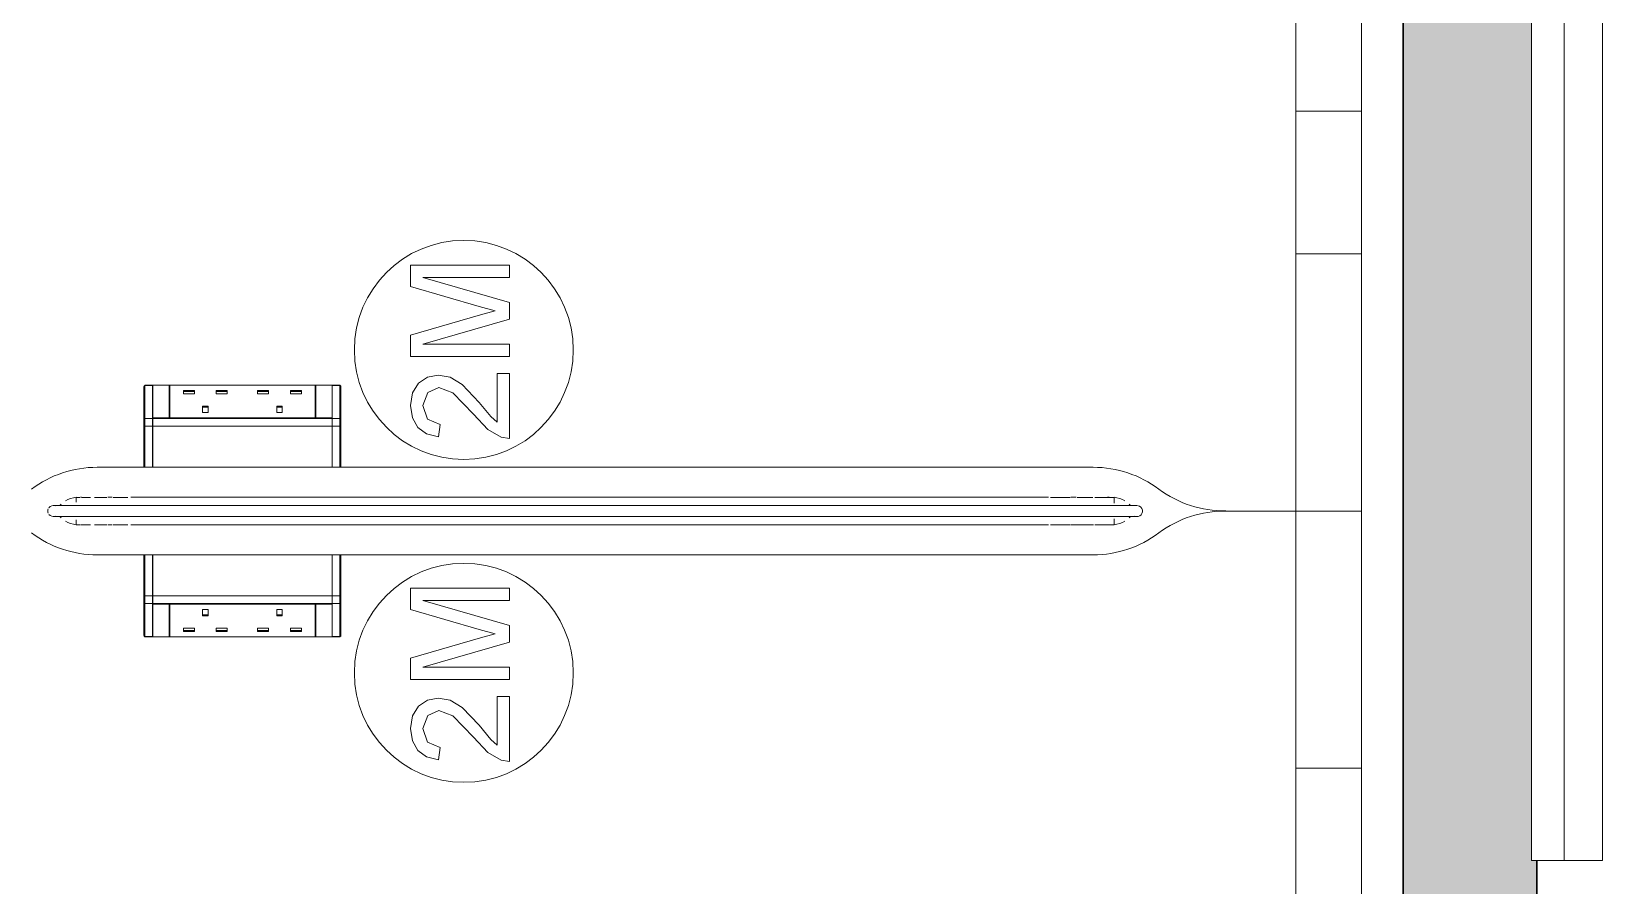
# Model space of a CAD drawing. Header units: millimetres. Extents: x 155927 to 317870, y -36033 to 97293.
# Drawn here: x 177745 to 179181, y 23986 to 24766 of the extents above; entities that cross this region are included whole.
import ezdxf

# ---------------------------------------------------------------- set-up
doc = ezdxf.new("R2010")
doc.units = ezdxf.units.MM
doc.header["$MEASUREMENT"] = 0
for name, color, linetype, lineweight in [('A-WALL', 7, 'CONTINUOUS', 9), ('A-WALL-PATT', 7, 'CONTINUOUS', 9), ('I-FURN', 8, 'CONTINUOUS', 9)]:
    doc.layers.add(name, color=color, linetype=linetype, lineweight=lineweight)

msp = doc.modelspace()

# ---------------------------------------------------------------- hatches: boundary and pattern name
at = {"layer": 'A-WALL-PATT'}
msp.add_hatch(color=256, dxfattribs=at).paths.add_polyline_path([(179120.8, 15107.6), (179120.8, 16608.8), (179085.8, 16608.8), (179085.8, 17808.8), (179120.8, 17808.8), (179120.8, 24008.8), (179115.8, 24008.8), (179115.8, 25208.8), (179120.8, 25208.8), (179120.8, 26907.6), (178998.8, 26907.6), (178998.8, 15107.6)], flags=0)

# ---------------------------------------------------------------- linework, layer by layer
at = {"layer": 'A-WALL', "lineweight": 30}
for p, q in [((178998.8, 26307.6), (178998.8, 21107.6)), ((179120.8, 17808.8), (179120.8, 24008.8))]:
    msp.add_line(p, q, dxfattribs=at)
at = {"layer": 'I-FURN'}
for p, q in [((179115.8, 24008.8), (179115.8, 25208.8)), ((179145.8, 25208.8), (179145.8, 24008.8)), ((179145.8, 25208.8), (179145.8, 24008.8)), ((179180.8, 24008.8), (179180.8, 25208.8)), ((178900.5, 24693.4), (178900.5, 25128)), ((178960.5, 25128), (178960.5, 24693.4)), ((178960.5, 24328), (178960.5, 25128)), ((178960.5, 25128), (178960.5, 24328)), ((178900.5, 25088), (178900.5, 23568)), ((178960.5, 23568), (178960.5, 25088)), ((178900.5, 24563), (178900.5, 24693.4)), ((178960.5, 24693.4), (178900.5, 24693.4)), ((178960.5, 24693.4), (178900.5, 24693.4)), ((178960.5, 24693.4), (178960.5, 24563)), ((178900.5, 24093), (178900.5, 24563)), ((178960.5, 24563), (178900.5, 24563)), ((178960.5, 24563), (178900.5, 24563)), ((178960.5, 24563), (178960.5, 24093)), ((178182.3, 24552.5), (178091.9, 24552.5)), ((178091.9, 24552.5), (178091.9, 24533.1)), ((178182.3, 24541.2), (178182.3, 24552.5)), ((178091.9, 24533.1), (178154.6, 24514.9)), ((178182.3, 24518.5), (178103.2, 24541.2)), ((178103.2, 24541.2), (178182.3, 24541.2)), ((178182.3, 24503.2), (178182.3, 24518.5)), ((178155.7, 24507.1), (178091.9, 24488.6)), ((178103.2, 24480.5), (178182.3, 24503.2)), ((178154.6, 24514.9), (178169, 24510.9)), ((178169, 24510.9), (178155.7, 24507.1)), ((178091.9, 24488.6), (178091.9, 24469.2)), ((178182.3, 24480.5), (178103.2, 24480.5)), ((178182.3, 24469.2), (178182.3, 24480.5)), ((178091.9, 24469.2), (178182.3, 24469.2)), ((178099.2, 24444.8), (178093.7, 24436)), ((178107.3, 24450.4), (178099.2, 24444.8)), ((178117.1, 24452.2), (178107.3, 24450.4)), ((178127.9, 24450.2), (178117.1, 24452.2)), ((178138.9, 24443.5), (178127.9, 24450.2)), ((178171, 24453.6), (178171, 24409.2)), ((178182.3, 24453.6), (178171, 24453.6)), ((178182.3, 24394.3), (178182.3, 24453.6)), ((177848.2, 24441.9), (177848.2, 24411.6)), ((177848.2, 24441.9), (177848.2, 24411.6)), ((177848.4, 24442.5), (177848.4, 24442.5)), ((177856.2, 24442.9), (177849.2, 24442.9)), ((177849.2, 24442.7), (177849.2, 24442.9)), ((177856.2, 24442.9), (177849.2, 24442.9)), ((177856.2, 24442.9), (177849.2, 24442.9)), ((177849.2, 24412.4), (177849.2, 24442.7)), ((177849.2, 24442.7), (177856.2, 24442.7)), ((177856.2, 24442.7), (177856.2, 24442.9)), ((177856.2, 24412.4), (177856.2, 24442.7)), ((177856.3, 24443.1), (177871.3, 24443.1)), ((177856.3, 24413.2), (177856.3, 24443.1)), ((178020.2, 24442.9), (177856.3, 24442.9)), ((177871.3, 24443.1), (177871.3, 24413.2)), ((177871.3, 24442.7), (177871.8, 24442.7)), ((177871.8, 24443.1), (178004.8, 24443.1)), ((177871.8, 24443.1), (177871.8, 24413.2)), ((177884.4, 24438), (177884.4, 24435.2)), ((177894.4, 24438), (177884.4, 24438)), ((177894.4, 24437.3), (177884.4, 24437.3)), ((177894.4, 24435.2), (177884.4, 24435.2)), ((177894.4, 24438), (177894.4, 24435.2)), ((177914.4, 24438), (177914.4, 24435.2)), ((177924.4, 24438), (177914.4, 24438)), ((177924.4, 24437.3), (177914.4, 24437.3)), ((177924.4, 24435.2), (177914.4, 24435.2)), ((177924.4, 24438), (177924.4, 24435.2)), ((177952.1, 24438), (177952.1, 24435.2)), ((177962.1, 24438), (177952.1, 24438)), ((177962.1, 24437.3), (177952.1, 24437.3)), ((177962.1, 24435.2), (177952.1, 24435.2)), ((177962.1, 24438), (177962.1, 24435.2)), ((177982.1, 24438), (177982.1, 24435.2)), ((177992.1, 24438), (177982.1, 24438)), ((177992.1, 24437.3), (177982.1, 24437.3)), ((177992.1, 24435.2), (177982.1, 24435.2)), ((177992.1, 24438), (177992.1, 24435.2)), ((178004.8, 24443.1), (178004.8, 24413.2)), ((178004.8, 24442.7), (178005.3, 24442.7)), ((178005.3, 24413.2), (178005.3, 24443.1)), ((178005.3, 24443.1), (178020.3, 24443.1)), ((178020.3, 24443.1), (178020.3, 24413.2)), ((178027.3, 24442.9), (178020.3, 24442.9)), ((178027.3, 24442.9), (178020.3, 24442.9)), ((178020.3, 24442.9), (178027.3, 24442.9)), ((178020.3, 24442.9), (178020.3, 24442.7)), ((178027.3, 24442.7), (178020.3, 24442.7)), ((178020.3, 24442.7), (178020.3, 24412.4)), ((178027.3, 24442.9), (178027.3, 24442.7)), ((178027.3, 24442.7), (178027.3, 24412.4)), ((178028.1, 24442.5), (178028.1, 24442.5)), ((178028.3, 24411.6), (178028.3, 24441.9)), ((178028.3, 24411.6), (178028.3, 24441.9)), ((178093.7, 24436), (178091.9, 24424.5)), ((178103.2, 24424.3), (178107.5, 24436.3)), ((178107.5, 24436.3), (178117.8, 24440.9)), ((178117.8, 24440.9), (178130.6, 24436)), ((178130.6, 24436), (178149.5, 24416.5)), ((178154.4, 24427.3), (178138.9, 24443.5)), ((177901.9, 24423.7), (177901.9, 24418)), ((177906.9, 24423.7), (177901.9, 24423.7)), ((177906.9, 24423), (177901.9, 24423)), ((177906.9, 24418), (177901.9, 24418)), ((177906.9, 24423.7), (177906.9, 24418)), ((177969.6, 24423.7), (177969.6, 24418)), ((177974.6, 24423.7), (177969.6, 24423.7)), ((177974.6, 24423), (177969.6, 24423)), ((177969.6, 24418), (177974.6, 24418)), ((177974.6, 24418), (177974.6, 24423.7)), ((178091.9, 24424.5), (178093.6, 24413.2)), ((178107.4, 24411.8), (178103.2, 24424.3)), ((178149.5, 24416.5), (178162.6, 24402.4)), ((178165.3, 24414.3), (178154.4, 24427.3)), ((177848.2, 24373), (177848.2, 24411.6)), ((177848.2, 24411.6), (177848.2, 24406.1)), ((177848.2, 24406.1), (177848.2, 24369)), ((177849.2, 24405.5), (177849.2, 24412.4)), ((177849.2, 24412.4), (177856.2, 24412.4)), ((177849.2, 24368), (177849.2, 24405.5)), ((177849.2, 24405.5), (177856.2, 24405.5)), ((177856.2, 24405.5), (177856.2, 24412.4)), ((177856.2, 24368), (177856.2, 24405.5)), ((177871.3, 24413.2), (177856.3, 24413.2)), ((177856.3, 24413.2), (177856.3, 24410.8)), ((177856.3, 24413), (177871.3, 24413)), ((177856.3, 24412.4), (177856.3, 24413)), ((177856.3, 24412.4), (177856.3, 24405.5)), ((178020.2, 24412.4), (177856.3, 24412.4)), ((177856.3, 24405.5), (177856.3, 24368)), ((178020.2, 24405.5), (177856.3, 24405.5)), ((178004.8, 24413.2), (177871.8, 24413.2)), ((177871.8, 24413), (178004.8, 24413)), ((178020.3, 24413.2), (178005.3, 24413.2)), ((178005.3, 24413), (178020.2, 24413)), ((178020.2, 24413), (178020.2, 24412.4)), ((178020.2, 24405.5), (178020.2, 24412.4)), ((178020.2, 24368), (178020.2, 24405.5)), ((178027.3, 24412.4), (178020.3, 24412.4)), ((178020.3, 24412.4), (178020.3, 24405.5)), ((178027.3, 24405.5), (178020.3, 24405.5)), ((178020.3, 24405.5), (178020.3, 24368)), ((178027.3, 24412.4), (178027.3, 24405.5)), ((178027.3, 24405.5), (178027.3, 24368)), ((178028.3, 24411.6), (178028.3, 24373)), ((178028.3, 24406.1), (178028.3, 24411.6)), ((178028.3, 24369), (178028.3, 24406.1)), ((178093.6, 24413.2), (178098.4, 24404.4)), ((178098.4, 24404.4), (178106.4, 24398.5)), ((178118.8, 24407), (178107.4, 24411.8)), ((178117.4, 24395.7), (178118.8, 24407)), ((178162.6, 24402.4), (178174.6, 24395.5)), ((178171, 24409.2), (178165.3, 24414.3)), ((178106.4, 24398.5), (178117.4, 24395.7)), ((178174.6, 24395.5), (178182.3, 24394.3)), ((177849.2, 24373), (177848.2, 24373)), ((177848.2, 24369), (177848.2, 24373)), ((178028.3, 24373), (178027.3, 24373)), ((178028.3, 24373), (178028.3, 24369)), ((177805.5, 24368), (177849.2, 24368)), ((177849.2, 24368), (177805.5, 24368)), ((177848.2, 24369), (177848.2, 24369)), ((177849.2, 24368), (177856.2, 24368)), ((177849.2, 24368), (177856.2, 24368)), ((177856.3, 24368), (178020.2, 24368)), ((178020.2, 24368), (177856.3, 24368)), ((178020.3, 24368), (178027.3, 24368)), ((178027.3, 24368), (178020.3, 24368)), ((178027.3, 24368), (178715.5, 24368)), ((178715.5, 24368), (178027.3, 24368)), ((177765.6, 24333), (177765.5, 24333)), ((177765.5, 24333), (177765.5, 24333)), ((177765.8, 24333), (177765.6, 24333)), ((177766.1, 24333), (177765.8, 24333)), ((177766.5, 24333), (177766.1, 24333)), ((177767.1, 24333), (177766.5, 24333)), ((177767.7, 24333), (177767.1, 24333)), ((177768.5, 24333), (177767.7, 24333)), ((177769.3, 24333), (177768.5, 24333)), ((177770.3, 24333), (177769.3, 24333)), ((177771.4, 24333), (177770.3, 24333)), ((177772.6, 24333), (177771.4, 24333)), ((177773.9, 24333), (177772.6, 24333)), ((177775.3, 24333), (177773.9, 24333)), ((177776.7, 24333), (177775.3, 24333)), ((177778.3, 24333), (177776.7, 24333)), ((177780, 24333), (177778.3, 24333)), ((177781.8, 24333), (177780, 24333)), ((177783.6, 24333), (177781.8, 24333)), ((177785.5, 24333), (177783.6, 24333)), ((177787.6, 24333), (177785.5, 24333)), ((177786.4, 24340.5), (177786.4, 24336)), ((177786.4, 24340.5), (177789.8, 24340.5)), ((177789.6, 24333), (177787.6, 24333)), ((177791.8, 24333), (177789.6, 24333)), ((177790.2, 24340.6), (177791.1, 24340.6)), ((177791.4, 24340.5), (177799.4, 24340.5)), ((177794.1, 24333), (177791.8, 24333)), ((177796.4, 24333), (177794.1, 24333)), ((177798.7, 24333), (177796.4, 24333)), ((177801.2, 24333), (177798.7, 24333)), ((177803.7, 24333), (177801.2, 24333)), ((177803, 24340.5), (177814.5, 24340.5)), ((177806.2, 24333), (177803.7, 24333)), ((177808.8, 24333), (177806.2, 24333)), ((177811.4, 24333), (177808.8, 24333)), ((177814.1, 24333), (177811.4, 24333)), ((177816.8, 24333), (177814.1, 24333)), ((177815.3, 24340.6), (177819.3, 24340.6)), ((177819.5, 24333), (177816.8, 24333)), ((177822.3, 24333), (177819.5, 24333)), ((177820.2, 24340.5), (177833.5, 24340.5)), ((177825.1, 24333), (177822.3, 24333)), ((177827.9, 24333), (177825.1, 24333)), ((177830.7, 24333), (177827.9, 24333)), ((177833.6, 24333), (177830.7, 24333)), ((177836.4, 24333), (177833.6, 24333)), ((177836.4, 24340.6), (178674.6, 24340.6)), ((178674.6, 24333), (177836.4, 24333)), ((178675.5, 24333), (178674.6, 24333)), ((178678.7, 24333), (178675.5, 24333)), ((178676.6, 24340.5), (178694.3, 24340.5)), ((178681.9, 24333), (178678.7, 24333)), ((178685.1, 24333), (178681.9, 24333)), ((178688.3, 24333), (178685.1, 24333)), ((178691.5, 24333), (178688.3, 24333)), ((178694.7, 24333), (178691.5, 24333)), ((178697.8, 24333), (178694.7, 24333)), ((178695.1, 24340.6), (178700, 24340.6)), ((178700.9, 24333), (178697.8, 24333)), ((178700.9, 24340.5), (178715.1, 24340.5)), ((178703.9, 24333), (178700.9, 24333)), ((178706.9, 24333), (178703.9, 24333)), ((178709.8, 24333), (178706.9, 24333)), ((178712.7, 24333), (178709.8, 24333)), ((178715.5, 24333), (178712.7, 24333)), ((178718.3, 24333), (178715.5, 24333)), ((178717, 24340.5), (178734.6, 24340.5)), ((178721, 24333), (178718.3, 24333)), ((178723.6, 24333), (178721, 24333)), ((178726.1, 24333), (178723.6, 24333)), ((178728.6, 24333), (178726.1, 24333)), ((178728.5, 24340.6), (178730, 24340.6)), ((178731, 24333), (178728.6, 24333)), ((178733.2, 24333), (178731, 24333)), ((178735.4, 24333), (178733.2, 24333)), ((178734.6, 24335.3), (178734.6, 24340.5)), ((178737.5, 24333), (178735.4, 24333)), ((178739.5, 24333), (178737.5, 24333)), ((178741.4, 24333), (178739.5, 24333)), ((178743.1, 24333), (178741.4, 24333)), ((178744.8, 24333), (178743.1, 24333)), ((178746.4, 24333), (178744.8, 24333)), ((178747.8, 24333), (178746.4, 24333)), ((178749.1, 24333), (178747.8, 24333)), ((178750.3, 24333), (178749.1, 24333)), ((178751.4, 24333), (178750.3, 24333)), ((178752.3, 24333), (178751.4, 24333)), ((178753.2, 24333), (178752.3, 24333)), ((178753.9, 24333), (178753.2, 24333)), ((178754.5, 24333), (178753.9, 24333)), ((178754.9, 24333), (178754.5, 24333)), ((178755.2, 24333), (178754.9, 24333)), ((178755.4, 24333), (178755.2, 24333)), ((178755.5, 24333), (178755.4, 24333)), ((177765.5, 24323), (177765.6, 24323)), ((177765.6, 24323), (177765.7, 24323)), ((177765.7, 24323), (177766, 24323)), ((177766, 24323), (177766.4, 24323)), ((177766.4, 24323), (177766.9, 24323)), ((177766.9, 24323), (177767.5, 24323)), ((177767.5, 24323), (177768.3, 24323)), ((177768.3, 24323), (177769.1, 24323)), ((177769.1, 24323), (177770, 24323)), ((177770, 24323), (177771.1, 24323)), ((177771.1, 24323), (177772.2, 24323)), ((177772.2, 24323), (177773.5, 24323)), ((177773.5, 24323), (177774.9, 24323)), ((177774.9, 24323), (177776.3, 24323)), ((177776.3, 24323), (177777.9, 24323)), ((177777.9, 24323), (177779.5, 24323)), ((177779.5, 24323), (177781.3, 24323)), ((177781.3, 24323), (177783.1, 24323)), ((177783.1, 24323), (177785, 24323)), ((177785, 24323), (177787, 24323)), ((177786.4, 24320.1), (177786.4, 24315.5)), ((177789.8, 24315.5), (177786.4, 24315.5)), ((177787, 24323), (177789.1, 24323)), ((177789.1, 24323), (177791.2, 24323)), ((177791.1, 24315.5), (177790.2, 24315.5)), ((177791.2, 24323), (177793.4, 24323)), ((177799.4, 24315.5), (177791.4, 24315.5)), ((177793.4, 24323), (177795.7, 24323)), ((177795.7, 24323), (177798.1, 24323)), ((177798.1, 24323), (177800.5, 24323)), ((177800.5, 24323), (177803, 24323)), ((177803, 24323), (177805.5, 24323)), ((177814.5, 24315.5), (177803, 24315.5)), ((177805.5, 24323), (177808.1, 24323)), ((177808.1, 24323), (177810.7, 24323)), ((177810.7, 24323), (177813.4, 24323)), ((177813.4, 24323), (177816.1, 24323)), ((177819.3, 24315.5), (177815.3, 24315.5)), ((177816.1, 24323), (177818.8, 24323)), ((177818.8, 24323), (177821.6, 24323)), ((177833.5, 24315.5), (177820.2, 24315.5)), ((177821.6, 24323), (177824.4, 24323)), ((177824.4, 24323), (177827.2, 24323)), ((177827.2, 24323), (177830, 24323)), ((177830, 24323), (177832.8, 24323)), ((177832.8, 24323), (177835.6, 24323)), ((177835.6, 24323), (177836.4, 24323)), ((177836.4, 24323), (178674.6, 24323)), ((178674.6, 24315.5), (177836.4, 24315.5)), ((178674.6, 24323), (178677.8, 24323)), ((178694.3, 24315.5), (178676.6, 24315.5)), ((178677.8, 24323), (178681, 24323)), ((178681, 24323), (178684.3, 24323)), ((178684.3, 24323), (178687.5, 24323)), ((178687.5, 24323), (178690.7, 24323)), ((178690.7, 24323), (178693.8, 24323)), ((178693.8, 24323), (178696.9, 24323)), ((178700, 24315.5), (178695.1, 24315.5)), ((178696.9, 24323), (178700, 24323)), ((178715.7, 24315.5), (178699.8, 24315.5)), ((178700, 24323), (178703.1, 24323)), ((178703.1, 24323), (178706.1, 24323)), ((178706.1, 24323), (178709, 24323)), ((178709, 24323), (178711.9, 24323)), ((178711.9, 24323), (178714.8, 24323)), ((178714.8, 24323), (178717.6, 24323)), ((178734.6, 24315.5), (178717, 24315.5)), ((178717.6, 24323), (178720.3, 24323)), ((178720.3, 24323), (178722.9, 24323)), ((178722.9, 24323), (178725.5, 24323)), ((178725.5, 24323), (178727.9, 24323)), ((178727.9, 24323), (178730.3, 24323)), ((178730, 24315.5), (178728.5, 24315.5)), ((178730.3, 24323), (178732.6, 24323)), ((178732.6, 24323), (178734.8, 24323)), ((178734.6, 24315.5), (178734.6, 24320.8)), ((178734.8, 24323), (178736.9, 24323)), ((178736.9, 24323), (178739, 24323)), ((178739, 24323), (178740.9, 24323)), ((178740.9, 24323), (178742.7, 24323)), ((178742.7, 24323), (178744.4, 24323)), ((178744.4, 24323), (178745.9, 24323)), ((178745.9, 24323), (178747.4, 24323)), ((178747.4, 24323), (178748.8, 24323)), ((178748.8, 24323), (178750, 24323)), ((178750, 24323), (178751.1, 24323)), ((178751.1, 24323), (178752.1, 24323)), ((178752.1, 24323), (178753, 24323)), ((178753, 24323), (178753.7, 24323)), ((178753.7, 24323), (178754.3, 24323)), ((178754.3, 24323), (178754.8, 24323)), ((178754.8, 24323), (178755.2, 24323)), ((178755.2, 24323), (178755.4, 24323)), ((178755.4, 24323), (178755.5, 24323)), ((178755.5, 24323), (178755.5, 24323)), ((178960.5, 24328), (178836.6, 24328)), ((178836.6, 24328), (178960.5, 24328)), ((178836.6, 24328), (178960.5, 24328)), ((178960.5, 24328), (178836.6, 24328)), ((178960.5, 23528), (178960.5, 24328)), ((178960.5, 24328), (178960.5, 23528)), ((177849.2, 24288), (177805.5, 24288)), ((177805.5, 24288), (177849.2, 24288)), ((177848.2, 24283), (177848.2, 24287)), ((177848.2, 24287), (177848.2, 24250)), ((177856.2, 24288), (177849.2, 24288)), ((177849.2, 24250.6), (177849.2, 24288)), ((177849.2, 24288), (177856.2, 24288)), ((177856.2, 24250.6), (177856.2, 24288)), ((178020.2, 24288), (177856.3, 24288)), ((177856.3, 24288), (178020.2, 24288)), ((177856.3, 24288), (177856.3, 24250.6)), ((178020.2, 24250.6), (178020.2, 24288)), ((178027.3, 24288), (178020.3, 24288)), ((178027.3, 24288), (178020.3, 24288)), ((178020.3, 24288), (178020.3, 24250.6)), ((178715.5, 24288), (178027.3, 24288)), ((178027.3, 24288), (178715.5, 24288)), ((178027.3, 24288), (178027.3, 24250.6)), ((178028.3, 24287), (178028.3, 24287)), ((178028.3, 24250), (178028.3, 24287)), ((178028.3, 24287), (178028.3, 24283)), ((177848.2, 24283), (177849.2, 24283)), ((177848.2, 24244.5), (177848.2, 24283)), ((178027.3, 24283), (178028.3, 24283)), ((178028.3, 24283), (178028.3, 24244.5)), ((178182.3, 24257.5), (178091.9, 24257.5)), ((178091.9, 24257.5), (178091.9, 24238.1)), ((178182.3, 24246.2), (178182.3, 24257.5)), ((177848.2, 24250), (177848.2, 24244.5)), ((177848.2, 24244.5), (177848.2, 24214.2)), ((177848.2, 24244.5), (177848.2, 24214.2)), ((177849.2, 24243.7), (177849.2, 24250.6)), ((177849.2, 24250.6), (177856.2, 24250.6)), ((177849.2, 24213.4), (177849.2, 24243.7)), ((177849.2, 24243.7), (177856.2, 24243.7)), ((177856.2, 24243.7), (177856.2, 24250.6)), ((177856.2, 24213.4), (177856.2, 24243.7)), ((177856.3, 24250.6), (178020.2, 24250.6)), ((177856.3, 24250.6), (177856.3, 24243.7)), ((177856.3, 24243.7), (178020.2, 24243.7)), ((177856.3, 24243), (177856.3, 24243.7)), ((177871.3, 24243), (177856.3, 24243)), ((178004.8, 24243), (177871.8, 24243)), ((178020.2, 24243), (178005.3, 24243)), ((178020.2, 24243.7), (178020.2, 24250.6)), ((178020.2, 24243.7), (178020.2, 24243)), ((178027.3, 24250.6), (178020.3, 24250.6)), ((178020.3, 24250.6), (178020.3, 24243.7)), ((178020.3, 24242.8), (178020.3, 24245.3)), ((178027.3, 24243.7), (178020.3, 24243.7)), ((178020.3, 24243.7), (178020.3, 24213.4)), ((178027.3, 24250.6), (178027.3, 24243.7)), ((178027.3, 24243.7), (178027.3, 24213.4)), ((178028.3, 24244.5), (178028.3, 24250)), ((178028.3, 24214.2), (178028.3, 24244.5)), ((178028.3, 24214.2), (178028.3, 24244.5)), ((178182.3, 24223.5), (178103.2, 24246.2)), ((178103.2, 24246.2), (178182.3, 24246.2)), ((177856.3, 24242.8), (177871.3, 24242.8)), ((177856.3, 24213), (177856.3, 24242.8)), ((177871.3, 24242.8), (177871.3, 24213)), ((177871.8, 24242.8), (178004.8, 24242.8)), ((177871.8, 24213), (177871.8, 24242.8)), ((177906.9, 24238.1), (177901.9, 24238.1)), ((177901.9, 24238.1), (177901.9, 24232.4)), ((177901.9, 24233.1), (177906.9, 24233.1)), ((177901.9, 24232.4), (177906.9, 24232.4)), ((177906.9, 24232.4), (177906.9, 24238.1)), ((177969.6, 24232.4), (177969.6, 24238.1)), ((177969.6, 24238.1), (177974.6, 24238.1)), ((177969.6, 24233.1), (177974.6, 24233.1)), ((177969.6, 24232.4), (177974.6, 24232.4)), ((177974.6, 24232.4), (177974.6, 24238.1)), ((178004.8, 24213), (178004.8, 24242.8)), ((178005.3, 24242.8), (178020.3, 24242.8)), ((178005.3, 24213), (178005.3, 24242.8)), ((178020.3, 24242.8), (178020.3, 24213)), ((178091.9, 24238.1), (178154.6, 24219.9)), ((177884.4, 24218), (177884.4, 24220.9)), ((177884.4, 24220.9), (177894.4, 24220.9)), ((177884.4, 24218.8), (177894.4, 24218.8)), ((177884.4, 24218), (177894.4, 24218)), ((177894.4, 24218), (177894.4, 24220.9)), ((177914.4, 24218), (177914.4, 24220.9)), ((177914.4, 24220.9), (177924.4, 24220.9)), ((177914.4, 24218.8), (177924.4, 24218.8)), ((177914.4, 24218), (177924.4, 24218)), ((177924.4, 24218), (177924.4, 24220.9)), ((177952.1, 24218), (177952.1, 24220.9)), ((177952.1, 24220.9), (177962.1, 24220.9)), ((177952.1, 24218.8), (177962.1, 24218.8)), ((177952.1, 24218), (177962.1, 24218)), ((177962.1, 24218), (177962.1, 24220.9)), ((177982.1, 24218), (177982.1, 24220.9)), ((177982.1, 24220.9), (177992.1, 24220.9)), ((177982.1, 24218.8), (177992.1, 24218.8)), ((177982.1, 24218), (177992.1, 24218)), ((177992.1, 24218), (177992.1, 24220.9)), ((178154.6, 24219.9), (178169, 24215.9)), ((178169, 24215.9), (178155.7, 24212.1)), ((178182.3, 24208.2), (178182.3, 24223.5)), ((177848.5, 24213.5), (177848.4, 24213.6)), ((177849.2, 24213.2), (177849.2, 24213.4)), ((177849.2, 24213.4), (177856.2, 24213.4)), ((177849.2, 24213.2), (177856.2, 24213.2)), ((177849.2, 24213.2), (177856.2, 24213.2)), ((177856.2, 24213.2), (177849.2, 24213.2)), ((177856.2, 24213.2), (177856.2, 24213.4)), ((177856.3, 24213.2), (178020.2, 24213.2)), ((177871.3, 24213), (177856.3, 24213)), ((177871.8, 24213.4), (177871.3, 24213.4)), ((178004.8, 24213), (177871.8, 24213)), ((178005.3, 24213.4), (178004.8, 24213.4)), ((178020.3, 24213), (178005.3, 24213)), ((178027.3, 24213.4), (178020.3, 24213.4)), ((178020.3, 24213.4), (178020.3, 24213.2)), ((178020.3, 24213.2), (178027.3, 24213.2)), ((178020.3, 24213.2), (178027.3, 24213.2)), ((178020.3, 24213.2), (178027.3, 24213.2)), ((178027.3, 24213.4), (178027.3, 24213.2)), ((178028.1, 24213.6), (178028.1, 24213.5)), ((178155.7, 24212.1), (178091.9, 24193.6)), ((178103.2, 24185.5), (178182.3, 24208.2)), ((178091.9, 24193.6), (178091.9, 24174.2)), ((178182.3, 24185.5), (178103.2, 24185.5)), ((178182.3, 24174.2), (178182.3, 24185.5)), ((178091.9, 24174.2), (178182.3, 24174.2)), ((178117.1, 24157.2), (178107.3, 24155.4)), ((178127.9, 24155.2), (178117.1, 24157.2)), ((178171, 24158.6), (178171, 24114.2)), ((178182.3, 24158.6), (178171, 24158.6)), ((178182.3, 24099.3), (178182.3, 24158.6)), ((178099.2, 24149.8), (178093.7, 24141)), ((178107.3, 24155.4), (178099.2, 24149.8)), ((178107.5, 24141.3), (178117.8, 24145.9)), ((178117.8, 24145.9), (178130.6, 24141)), ((178138.9, 24148.5), (178127.9, 24155.2)), ((178154.4, 24132.3), (178138.9, 24148.5)), ((178093.7, 24141), (178091.9, 24129.5)), ((178091.9, 24129.5), (178093.6, 24118.2)), ((178103.2, 24129.3), (178107.5, 24141.3)), ((178107.4, 24116.8), (178103.2, 24129.3)), ((178130.6, 24141), (178149.5, 24121.5)), ((178165.3, 24119.3), (178154.4, 24132.3)), ((178093.6, 24118.2), (178098.4, 24109.4)), ((178118.8, 24112), (178107.4, 24116.8)), ((178149.5, 24121.5), (178162.6, 24107.4)), ((178171, 24114.2), (178165.3, 24119.3)), ((178098.4, 24109.4), (178106.4, 24103.5)), ((178106.4, 24103.5), (178117.4, 24100.7)), ((178117.4, 24100.7), (178118.8, 24112)), ((178162.6, 24107.4), (178174.6, 24100.5)), ((178174.6, 24100.5), (178182.3, 24099.3)), ((178900.5, 23963), (178900.5, 24093)), ((178960.5, 24093), (178900.5, 24093)), ((178960.5, 24093), (178900.5, 24093)), ((178960.5, 24093), (178960.5, 23963)), ((179145.8, 24008.8), (179115.8, 24008.8)), ((179145.8, 24008.8), (179180.8, 24008.8))]:
    msp.add_line(p, q, dxfattribs=at)
at = {"layer": 'I-FURN', "flags": 128}
for points in [[(177848.7, 24442.7), (177848.7, 24442.7), (177848.8, 24442.8), (177848.8, 24442.8), (177848.8, 24442.8), (177848.9, 24442.8), (177848.9, 24442.8), (177848.9, 24442.8), (177849, 24442.8), (177849, 24442.9), (177849.1, 24442.9), (177849.1, 24442.9), (177849.1, 24442.9), (177849.2, 24442.9), (177849.2, 24442.9)], [(178027.3, 24442.9), (178027.4, 24442.9), (178027.4, 24442.9), (178027.4, 24442.9), (178027.5, 24442.9), (178027.5, 24442.8), (178027.6, 24442.8), (178027.6, 24442.8), (178027.6, 24442.8), (178027.7, 24442.8), (178027.7, 24442.8), (178027.7, 24442.8), (178027.8, 24442.8), (178027.8, 24442.7)], [(177848.2, 24411.6), (177848.2, 24411.5), (177848.2, 24411.4), (177848.2, 24411.3), (177848.2, 24411.2), (177848.2, 24411.1), (177848.2, 24410.9), (177848.2, 24410.8), (177848.2, 24410.7), (177848.2, 24410.6), (177848.2, 24410.4), (177848.2, 24410.3), (177848.2, 24410.2), (177848.2, 24410), (177848.2, 24409.9), (177848.2, 24409.7), (177848.2, 24409.6), (177848.2, 24409.4), (177848.2, 24409.3), (177848.2, 24409.1), (177848.2, 24408.9), (177848.2, 24408.8), (177848.2, 24408.6), (177848.2, 24408.5), (177848.2, 24408.3), (177848.2, 24408.1), (177848.2, 24408), (177848.2, 24407.8), (177848.2, 24407.7), (177848.2, 24407.5), (177848.2, 24407.4), (177848.2, 24407.2), (177848.2, 24407.1), (177848.2, 24406.9), (177848.2, 24406.8), (177848.2, 24406.6), (177848.2, 24406.5), (177848.2, 24406.3), (177848.2, 24406.2), (177848.2, 24406.1)], [(177848.2, 24406.1), (177848.2, 24403.3), (177848.2, 24400.6), (177848.2, 24398), (177848.2, 24395.4), (177848.2, 24393), (177848.2, 24390.7), (177848.2, 24388.4), (177848.2, 24386.3), (177848.2, 24384.3), (177848.2, 24382.4), (177848.2, 24380.6), (177848.2, 24378.9), (177848.2, 24377.4), (177848.2, 24376), (177848.2, 24374.7), (177848.2, 24373.5), (177848.2, 24372.5), (177848.2, 24371.5), (177848.2, 24370.8), (177848.2, 24370.1), (177848.2, 24369.6), (177848.2, 24369.2), (177848.2, 24369)], [(178028.3, 24406.1), (178028.3, 24406.2), (178028.3, 24406.3), (178028.3, 24406.5), (178028.3, 24406.6), (178028.3, 24406.8), (178028.3, 24406.9), (178028.3, 24407.1), (178028.3, 24407.2), (178028.3, 24407.4), (178028.3, 24407.5), (178028.3, 24407.7), (178028.3, 24407.8), (178028.3, 24408), (178028.3, 24408.1), (178028.3, 24408.3), (178028.3, 24408.5), (178028.3, 24408.6), (178028.3, 24408.8), (178028.3, 24408.9), (178028.3, 24409.1), (178028.3, 24409.3), (178028.3, 24409.4), (178028.3, 24409.6), (178028.3, 24409.7), (178028.3, 24409.9), (178028.3, 24410), (178028.3, 24410.2), (178028.3, 24410.3), (178028.3, 24410.4), (178028.3, 24410.6), (178028.3, 24410.7), (178028.3, 24410.8), (178028.3, 24410.9), (178028.3, 24411.1), (178028.3, 24411.2), (178028.3, 24411.3), (178028.3, 24411.4), (178028.3, 24411.5), (178028.3, 24411.6)], [(178028.3, 24369), (178028.3, 24369.3), (178028.3, 24369.7), (178028.3, 24370.3), (178028.3, 24371), (178028.3, 24371.8), (178028.3, 24372.7), (178028.3, 24373.8), (178028.3, 24375), (178028.3, 24376.3), (178028.3, 24377.8), (178028.3, 24379.4), (178028.3, 24381.1), (178028.3, 24382.9), (178028.3, 24384.8), (178028.3, 24386.9), (178028.3, 24389), (178028.3, 24391.3), (178028.3, 24393.6), (178028.3, 24396.1), (178028.3, 24398.6), (178028.3, 24401.3), (178028.3, 24404), (178028.3, 24406.1)], [(177848.2, 24369), (177848.2, 24369), (177848.2, 24369), (177848.2, 24369), (177848.2, 24369.1), (177848.2, 24369.1), (177848.2, 24369.1), (177848.2, 24369.2), (177848.2, 24369.2), (177848.2, 24369.3), (177848.2, 24369.3), (177848.2, 24369.4), (177848.2, 24369.5), (177848.2, 24369.5), (177848.2, 24369.6), (177848.2, 24369.7), (177848.2, 24369.8), (177848.2, 24369.9), (177848.2, 24370), (177848.2, 24370.1), (177848.2, 24370.2), (177848.2, 24370.3), (177848.2, 24370.5), (177848.2, 24370.6), (177848.2, 24370.7), (177848.2, 24370.9), (177848.2, 24371), (177848.2, 24371.1), (177848.2, 24371.3), (177848.2, 24371.4), (177848.2, 24371.6), (177848.2, 24371.7), (177848.2, 24371.9), (177848.2, 24372), (177848.2, 24372.2), (177848.2, 24372.3), (177848.2, 24372.5), (177848.2, 24372.7), (177848.2, 24372.8), (177848.2, 24373), (177848.2, 24373)], [(178028.3, 24373), (178028.3, 24372.9), (178028.3, 24372.7), (178028.3, 24372.5), (178028.3, 24372.4), (178028.3, 24372.2), (178028.3, 24372.1), (178028.3, 24371.9), (178028.3, 24371.8), (178028.3, 24371.6), (178028.3, 24371.5), (178028.3, 24371.3), (178028.3, 24371.2), (178028.3, 24371), (178028.3, 24370.9), (178028.3, 24370.8), (178028.3, 24370.6), (178028.3, 24370.5), (178028.3, 24370.4), (178028.3, 24370.3), (178028.3, 24370.1), (178028.3, 24370), (178028.3, 24369.9), (178028.3, 24369.8), (178028.3, 24369.7), (178028.3, 24369.7), (178028.3, 24369.6), (178028.3, 24369.5), (178028.3, 24369.4), (178028.3, 24369.4), (178028.3, 24369.3), (178028.3, 24369.2), (178028.3, 24369.2), (178028.3, 24369.1), (178028.3, 24369.1), (178028.3, 24369.1), (178028.3, 24369.1), (178028.3, 24369), (178028.3, 24369), (178028.3, 24369)], [(177849.2, 24368), (177849.2, 24368), (177849.1, 24368), (177849.1, 24368), (177849, 24368), (177849, 24368), (177849, 24368), (177848.9, 24368.1), (177848.9, 24368.1), (177848.8, 24368.1), (177848.8, 24368.1), (177848.8, 24368.1), (177848.7, 24368.1), (177848.7, 24368.2), (177848.7, 24368.2), (177848.6, 24368.2), (177848.6, 24368.2), (177848.6, 24368.2), (177848.5, 24368.3), (177848.5, 24368.3), (177848.5, 24368.3), (177848.5, 24368.4), (177848.4, 24368.4), (177848.4, 24368.4), (177848.4, 24368.4), (177848.4, 24368.5), (177848.3, 24368.5), (177848.3, 24368.5), (177848.3, 24368.6), (177848.3, 24368.6), (177848.3, 24368.7), (177848.2, 24368.7), (177848.2, 24368.7), (177848.2, 24368.8), (177848.2, 24368.8), (177848.2, 24368.8), (177848.2, 24368.9), (177848.2, 24368.9), (177848.2, 24369), (177848.2, 24369), (177848.2, 24369)], [(178028.3, 24369), (178028.3, 24369), (178028.3, 24368.9), (178028.3, 24368.9), (178028.3, 24368.9), (178028.3, 24368.8), (178028.3, 24368.8), (178028.3, 24368.7), (178028.3, 24368.7), (178028.3, 24368.7), (178028.2, 24368.6), (178028.2, 24368.6), (178028.2, 24368.6), (178028.2, 24368.5), (178028.2, 24368.5), (178028.1, 24368.5), (178028.1, 24368.4), (178028.1, 24368.4), (178028.1, 24368.4), (178028, 24368.3), (178028, 24368.3), (178028, 24368.3), (178028, 24368.2), (178027.9, 24368.2), (178027.9, 24368.2), (178027.9, 24368.2), (178027.8, 24368.2), (178027.8, 24368.1), (178027.8, 24368.1), (178027.7, 24368.1), (178027.7, 24368.1), (178027.6, 24368.1), (178027.6, 24368.1), (178027.6, 24368), (178027.5, 24368), (178027.5, 24368), (178027.4, 24368), (178027.4, 24368), (178027.4, 24368), (178027.3, 24368), (178027.3, 24368)], [(178028.3, 24369), (178028.3, 24369), (178028.3, 24369)], [(177848.2, 24287), (177848.2, 24287.1), (177848.2, 24287.1), (177848.2, 24287.2), (177848.2, 24287.2), (177848.2, 24287.2), (177848.2, 24287.3), (177848.2, 24287.3), (177848.2, 24287.4), (177848.3, 24287.4), (177848.3, 24287.4), (177848.3, 24287.5), (177848.3, 24287.5), (177848.3, 24287.5), (177848.3, 24287.6), (177848.4, 24287.6), (177848.4, 24287.6), (177848.4, 24287.7), (177848.4, 24287.7), (177848.5, 24287.7), (177848.5, 24287.8), (177848.5, 24287.8), (177848.6, 24287.8), (177848.6, 24287.8), (177848.6, 24287.9), (177848.7, 24287.9), (177848.7, 24287.9), (177848.7, 24287.9), (177848.8, 24287.9), (177848.8, 24288), (177848.8, 24288), (177848.9, 24288), (177848.9, 24288), (177848.9, 24288), (177849, 24288), (177849, 24288), (177849.1, 24288), (177849.1, 24288), (177849.1, 24288), (177849.2, 24288), (177849.2, 24288)], [(177848.2, 24283), (177848.2, 24283.2), (177848.2, 24283.4), (177848.2, 24283.5), (177848.2, 24283.7), (177848.2, 24283.8), (177848.2, 24284), (177848.2, 24284.1), (177848.2, 24284.3), (177848.2, 24284.4), (177848.2, 24284.6), (177848.2, 24284.7), (177848.2, 24284.9), (177848.2, 24285), (177848.2, 24285.2), (177848.2, 24285.3), (177848.2, 24285.4), (177848.2, 24285.6), (177848.2, 24285.7), (177848.2, 24285.8), (177848.2, 24285.9), (177848.2, 24286), (177848.2, 24286.1), (177848.2, 24286.2), (177848.2, 24286.3), (177848.2, 24286.4), (177848.2, 24286.5), (177848.2, 24286.6), (177848.2, 24286.6), (177848.2, 24286.7), (177848.2, 24286.8), (177848.2, 24286.8), (177848.2, 24286.9), (177848.2, 24286.9), (177848.2, 24286.9), (177848.2, 24287), (177848.2, 24287), (177848.2, 24287), (177848.2, 24287), (177848.2, 24287)], [(177848.2, 24287), (177848.2, 24287), (177848.2, 24287)], [(177848.2, 24287), (177848.2, 24286.8), (177848.2, 24286.3), (177848.2, 24285.8), (177848.2, 24285.1), (177848.2, 24284.3), (177848.2, 24283.3), (177848.2, 24282.3), (177848.2, 24281.1), (177848.2, 24279.7), (177848.2, 24278.3), (177848.2, 24276.7), (177848.2, 24275), (177848.2, 24273.2), (177848.2, 24271.2), (177848.2, 24269.2), (177848.2, 24267), (177848.2, 24264.8), (177848.2, 24262.4), (177848.2, 24260), (177848.2, 24257.4), (177848.2, 24254.8), (177848.2, 24252.1), (177848.2, 24250)], [(178027.3, 24288), (178027.4, 24288), (178027.4, 24288), (178027.4, 24288), (178027.5, 24288), (178027.5, 24288), (178027.6, 24288), (178027.6, 24288), (178027.6, 24288), (178027.7, 24288), (178027.7, 24288), (178027.7, 24287.9), (178027.8, 24287.9), (178027.8, 24287.9), (178027.8, 24287.9), (178027.9, 24287.9), (178027.9, 24287.8), (178027.9, 24287.8), (178028, 24287.8), (178028, 24287.8), (178028, 24287.7), (178028.1, 24287.7), (178028.1, 24287.7), (178028.1, 24287.6), (178028.1, 24287.6), (178028.2, 24287.6), (178028.2, 24287.5), (178028.2, 24287.5), (178028.2, 24287.5), (178028.2, 24287.4), (178028.2, 24287.4), (178028.3, 24287.4), (178028.3, 24287.3), (178028.3, 24287.3), (178028.3, 24287.2), (178028.3, 24287.2), (178028.3, 24287.2), (178028.3, 24287.1), (178028.3, 24287.1), (178028.3, 24287), (178028.3, 24287)], [(178028.3, 24250), (178028.3, 24252.8), (178028.3, 24255.5), (178028.3, 24258.1), (178028.3, 24260.6), (178028.3, 24263), (178028.3, 24265.4), (178028.3, 24267.6), (178028.3, 24269.7), (178028.3, 24271.7), (178028.3, 24273.7), (178028.3, 24275.4), (178028.3, 24277.1), (178028.3, 24278.7), (178028.3, 24280.1), (178028.3, 24281.4), (178028.3, 24282.6), (178028.3, 24283.6), (178028.3, 24284.5), (178028.3, 24285.3), (178028.3, 24285.9), (178028.3, 24286.5), (178028.3, 24286.8), (178028.3, 24287)], [(178028.3, 24287), (178028.3, 24287), (178028.3, 24287), (178028.3, 24287), (178028.3, 24287), (178028.3, 24287), (178028.3, 24286.9), (178028.3, 24286.9), (178028.3, 24286.8), (178028.3, 24286.8), (178028.3, 24286.7), (178028.3, 24286.7), (178028.3, 24286.6), (178028.3, 24286.5), (178028.3, 24286.4), (178028.3, 24286.3), (178028.3, 24286.2), (178028.3, 24286.1), (178028.3, 24286), (178028.3, 24285.9), (178028.3, 24285.8), (178028.3, 24285.7), (178028.3, 24285.6), (178028.3, 24285.5), (178028.3, 24285.3), (178028.3, 24285.2), (178028.3, 24285.1), (178028.3, 24284.9), (178028.3, 24284.8), (178028.3, 24284.6), (178028.3, 24284.5), (178028.3, 24284.3), (178028.3, 24284.2), (178028.3, 24284), (178028.3, 24283.9), (178028.3, 24283.7), (178028.3, 24283.6), (178028.3, 24283.4), (178028.3, 24283.2), (178028.3, 24283.1), (178028.3, 24283)], [(177848.2, 24250), (177848.2, 24249.9), (177848.2, 24249.7), (177848.2, 24249.6), (177848.2, 24249.5), (177848.2, 24249.3), (177848.2, 24249.2), (177848.2, 24249), (177848.2, 24248.9), (177848.2, 24248.7), (177848.2, 24248.5), (177848.2, 24248.4), (177848.2, 24248.2), (177848.2, 24248.1), (177848.2, 24247.9), (177848.2, 24247.7), (177848.2, 24247.6), (177848.2, 24247.4), (177848.2, 24247.3), (177848.2, 24247.1), (177848.2, 24247), (177848.2, 24246.8), (177848.2, 24246.6), (177848.2, 24246.5), (177848.2, 24246.3), (177848.2, 24246.2), (177848.2, 24246), (177848.2, 24245.9), (177848.2, 24245.8), (177848.2, 24245.6), (177848.2, 24245.5), (177848.2, 24245.4), (177848.2, 24245.2), (177848.2, 24245.1), (177848.2, 24245), (177848.2, 24244.9), (177848.2, 24244.8), (177848.2, 24244.7), (177848.2, 24244.6), (177848.2, 24244.5)], [(178028.3, 24244.5), (178028.3, 24244.6), (178028.3, 24244.7), (178028.3, 24244.8), (178028.3, 24244.9), (178028.3, 24245), (178028.3, 24245.1), (178028.3, 24245.2), (178028.3, 24245.4), (178028.3, 24245.5), (178028.3, 24245.6), (178028.3, 24245.8), (178028.3, 24245.9), (178028.3, 24246), (178028.3, 24246.2), (178028.3, 24246.3), (178028.3, 24246.5), (178028.3, 24246.6), (178028.3, 24246.8), (178028.3, 24247), (178028.3, 24247.1), (178028.3, 24247.3), (178028.3, 24247.4), (178028.3, 24247.6), (178028.3, 24247.7), (178028.3, 24247.9), (178028.3, 24248.1), (178028.3, 24248.2), (178028.3, 24248.4), (178028.3, 24248.5), (178028.3, 24248.7), (178028.3, 24248.9), (178028.3, 24249), (178028.3, 24249.2), (178028.3, 24249.3), (178028.3, 24249.5), (178028.3, 24249.6), (178028.3, 24249.7), (178028.3, 24249.9), (178028.3, 24250)], [(177849.2, 24213.2), (177849.2, 24213.2), (177849.1, 24213.2), (177849.1, 24213.2), (177849, 24213.2), (177849, 24213.2), (177849, 24213.2), (177848.9, 24213.2), (177848.9, 24213.2), (177848.8, 24213.3), (177848.8, 24213.3), (177848.8, 24213.3), (177848.7, 24213.3), (177848.7, 24213.3)], [(178027.8, 24213.3), (178027.8, 24213.3), (178027.8, 24213.3), (178027.7, 24213.3), (178027.7, 24213.3), (178027.6, 24213.2), (178027.6, 24213.2), (178027.6, 24213.2), (178027.5, 24213.2), (178027.5, 24213.2), (178027.4, 24213.2), (178027.4, 24213.2), (178027.4, 24213.2), (178027.3, 24213.2), (178027.3, 24213.2)]]:
    msp.add_lwpolyline(points, dxfattribs=at)
at = {"layer": 'I-FURN'}
for centre, radius, start, end in [((178140.5, 24475.2), 100, 90, 270), ((178140.5, 24475.2), 100, 270, 90), ((177805.5, 24268), 100, 90, 126.8699), ((177805.5, 24268), 100, 90, 126.8699), ((178715.5, 24268), 100, 53.1301, 90), ((178715.5, 24268), 100, 53.1301, 90), ((178835.5, 24428.1), 100, 233.1301, 270.6256), ((178835.5, 24428.1), 100, 233.1301, 270.6256), ((177765.5, 24328), 5, 157.635, 202.365), ((177765.5, 24328), 5, 68.1748, 142.7249), ((177778.4, 24328), 8.51, 133.4514, 144.4595), ((177788.7, 24317.1), 23.6, 95.6664, 120.8564), ((178732.3, 24317.1), 23.6, 59.1436, 84.3336), ((178742.6, 24328), 8.51, 35.5405, 46.5486), ((178755.5, 24328), 5, 248.1748, 96.9152), ((177765.5, 24328), 5, 217.2751, 291.8252), ((177778.4, 24328), 8.51, 215.5405, 226.5486), ((177788.7, 24339), 23.6, 239.1436, 264.3336), ((178732.3, 24339), 23.6, 275.6664, 300.8564), ((178742.6, 24328), 8.51, 313.4514, 324.4595), ((178835.5, 24228), 100, 89.3744, 126.8699), ((178835.5, 24228), 100, 89.3744, 126.8699), ((177805.5, 24388), 100, 233.1301, 270), ((177805.5, 24388), 100, 233.1301, 270), ((178715.5, 24388), 100, 270, 306.8699), ((178715.5, 24388), 100, 270, 306.8699), ((178140.5, 24180.2), 100, 90, 270), ((178140.5, 24180.2), 100, 270, 90)]:
    msp.add_arc(centre, radius, start, end, dxfattribs=at)
for centre, major_axis, ratio, start_param, end_param in [((177849.2, 24441.9), (-1, 0), 0.819152, 4.712389, 6.283185), ((178027.3, 24441.9), (1, 0), 0.819152, 0, 1.570796), ((177849.2, 24411.6), (-1, 0), 0.819152, 4.712389, 6.283185), ((177849.2, 24406.1), (-1, 0), 0.56467, 0, 1.570796), ((178027.3, 24411.6), (-1, 0), 0.819152, 3.141593, 4.712389), ((178027.3, 24406.1), (-1, 0), 0.56467, 1.570796, 3.141593), ((177849.2, 24369), (-1, 0), 0.998113, 0, 1.570796), ((178027.3, 24369), (-1, 0), 0.998113, 1.570796, 3.141593), ((177849.2, 24287), (1, 0), 0.998113, 1.570796, 3.141593), ((178027.3, 24287), (1, 0), 0.998113, 0, 1.570796), ((177849.2, 24250), (1, 0), 0.56467, 1.570796, 3.141593), ((177849.2, 24244.5), (1, 0), 0.819152, 3.141593, 4.712389), ((178027.3, 24250), (1, 0), 0.56467, 0, 1.570796), ((178027.3, 24244.5), (1, 0), 0.819152, 4.712389, 6.283185), ((177849.2, 24214.2), (-1, 0), 0.819152, 0, 1.570796), ((178027.3, 24214.2), (1, 0), 0.819152, 4.712389, 6.283185)]:
    msp.add_ellipse(centre, major_axis=major_axis, ratio=ratio, start_param=start_param, end_param=end_param, dxfattribs=at)

doc.saveas('drawing.dxf')
